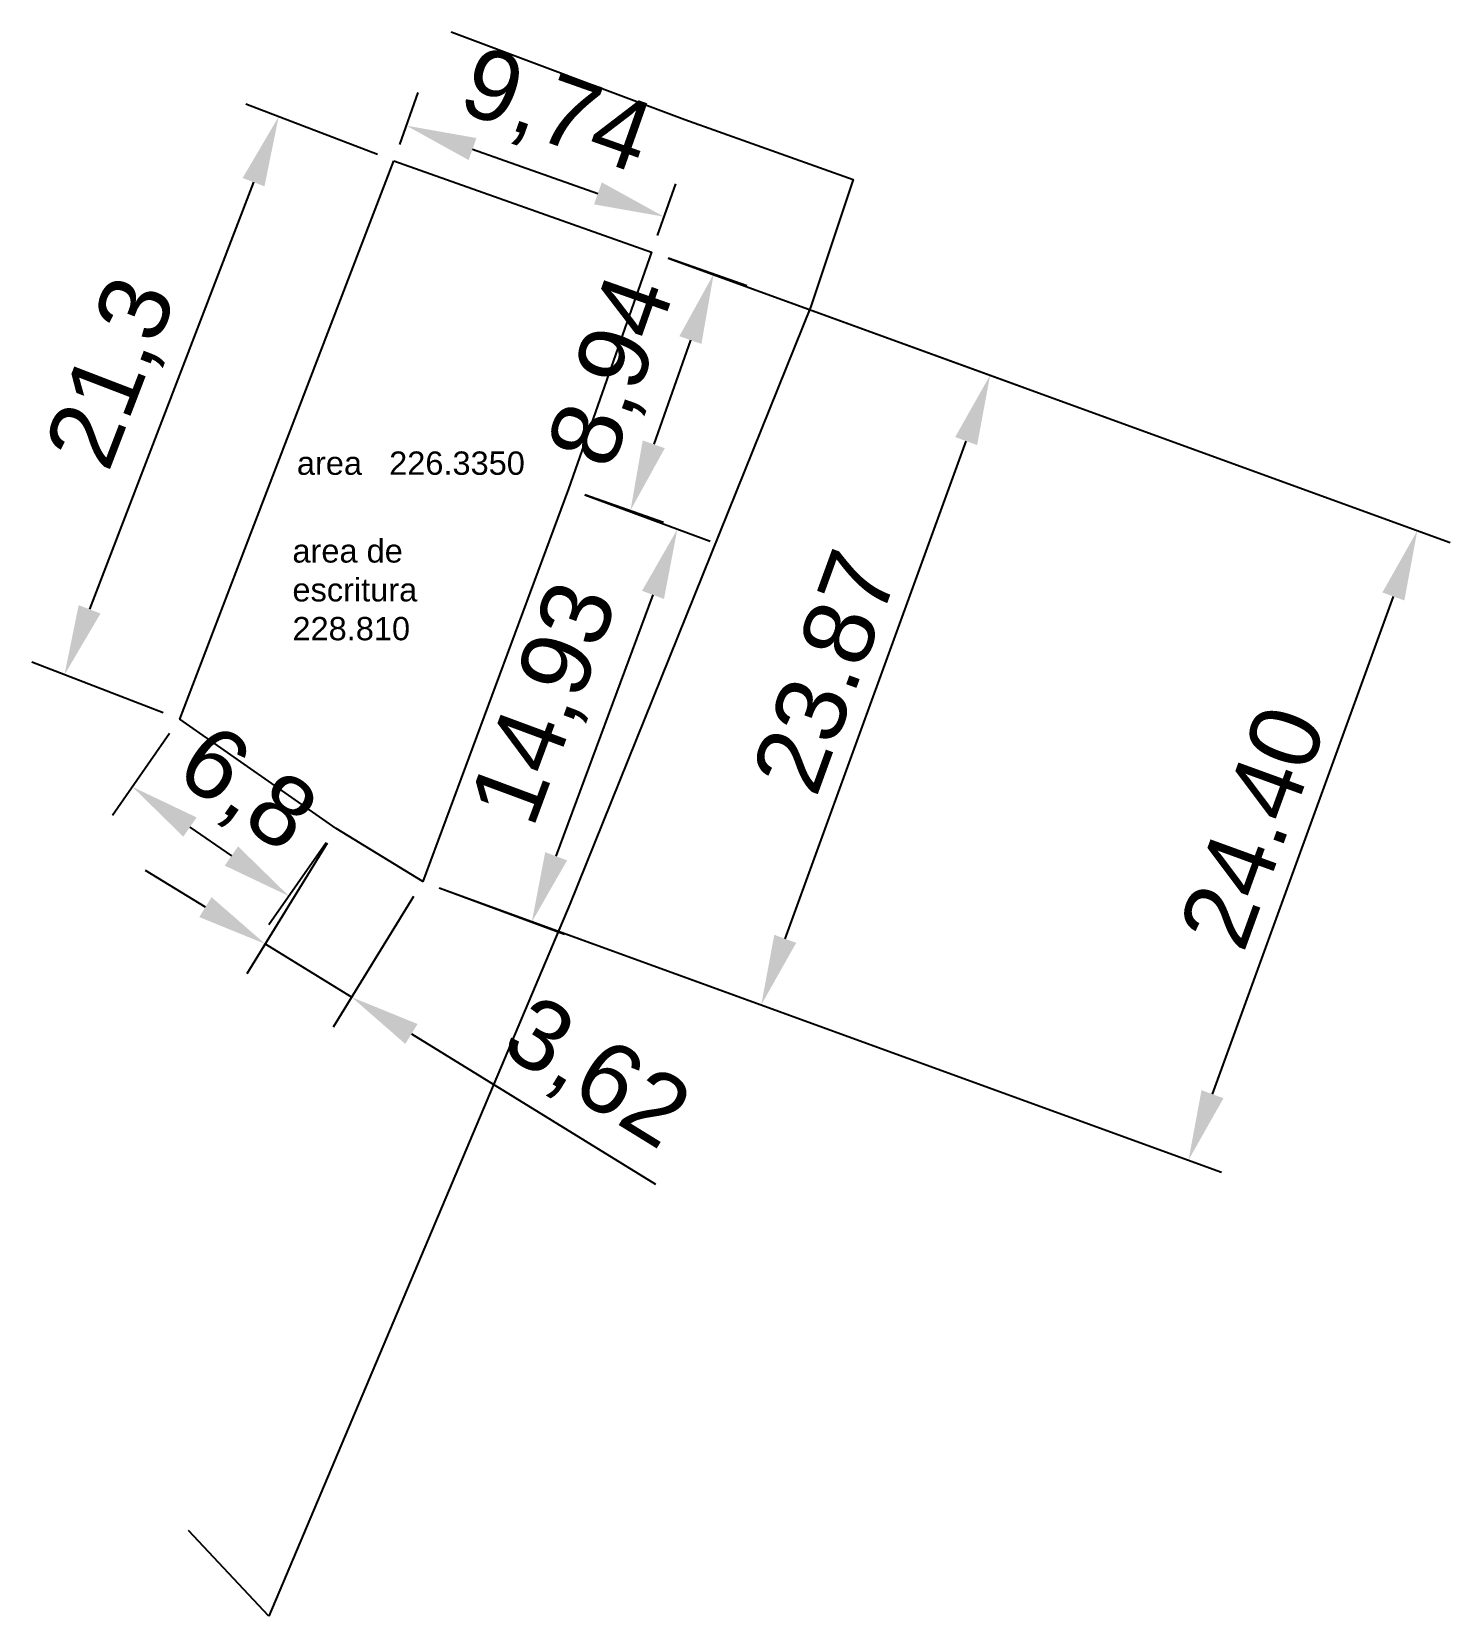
# Model space of a CAD drawing. Header units: millimetres. Extents: x 614598 to 1229256, y 1321023 to 2642127.
# Drawn here: x 614597.7 to 614648.3, y 1321023.1 to 1321079.6 of the extents above; entities outside this region: 1.
import ezdxf

# ---------------------------------------------------------------- set-up
doc = ezdxf.new("R2010")
doc.units = ezdxf.units.MM
doc.styles.get("Standard").update_dxf_attribs({"font": 'arial.ttf'})
doc.dimstyles.new('ISO-25', dxfattribs={"dimtxt": 2.5, "dimasz": 2.5, "dimexe": 1.25, "dimexo": 0.625, "dimtad": 1, "dimtxsty": 'Standard', "dimcen": 2.5, "dimadec": 0, "dimazin": 0, "dimtfac": 1, "dimtmove": 0, "dimatfit": 3, "dimfxl": 1, "dimarcsym": 0})

# ---------------------------------------------------------------- blocks, each defined once
blk = doc.blocks.new('*D2')
at = {"color": 0, "lineweight": -2, "transparency": 16777216}
for p, q in [((614610.865, 1321075.574), (614611.517, 1321077.419)), ((614613.458, 1321075.407), (614617.926, 1321073.829)), ((614620.047, 1321072.329), (614620.699, 1321074.174))]:
    blk.add_line(p, q, dxfattribs=at)
at = {"color": 0, "transparency": 16777216}
for points in [[(614613.597, 1321075.8), (614613.319, 1321075.015), (614611.101, 1321076.241)], [(614618.064, 1321074.221), (614617.787, 1321073.436), (614620.283, 1321072.996)]]:
    blk.add_solid(points, dxfattribs=at)
at = {"layer": 'Defpoints', "color": 0, "transparency": 16777216}
for p in [(614610.657, 1321074.985), (614620.283, 1321072.996), (614619.839, 1321071.74)]:
    blk.add_point(p, dxfattribs=at)
at = {"color": 0, "transparency": 16777216, "insert": (614616.401, 1321076.624), "char_height": 2.5, "attachment_point": 5, "rotation": 340.5361}
blk.add_mtext('9,74', dxfattribs=at)
blk = doc.blocks.new('*D4')
at = {"color": 0, "lineweight": -2, "transparency": 16777216}
for p, q in [((614602.664, 1321054.587), (614600.623, 1321051.661)), ((614603.388, 1321051.256), (614604.866, 1321050.225)), ((614608.242, 1321050.695), (614606.201, 1321047.769))]:
    blk.add_line(p, q, dxfattribs=at)
at = {"color": 0, "transparency": 16777216}
for points in [[(614603.627, 1321051.598), (614603.15, 1321050.914), (614601.338, 1321052.687)], [(614605.104, 1321050.567), (614604.627, 1321049.883), (614606.916, 1321048.795)]]:
    blk.add_solid(points, dxfattribs=at)
at = {"layer": 'Defpoints', "color": 0, "transparency": 16777216}
for p in [(614603.022, 1321055.1), (614608.6, 1321051.208), (614606.916, 1321048.795)]:
    blk.add_point(p, dxfattribs=at)
at = {"color": 0, "transparency": 16777216, "insert": (614605.344, 1321052.485), "char_height": 2.5, "attachment_point": 5, "rotation": 325.0949}
blk.add_mtext('6,8', dxfattribs=at)
blk = doc.blocks.new('*D5')
at = {"color": 0, "lineweight": -2, "transparency": 16777216}
for p, q in [((614608.272, 1321050.676), (614605.412, 1321046.028)), ((614603.938, 1321048.403), (614601.809, 1321049.713)), ((614611.356, 1321048.778), (614608.496, 1321044.13)), ((614606.067, 1321047.093), (614609.151, 1321045.195)), ((614611.28, 1321043.884), (614619.981, 1321038.529))]:
    blk.add_line(p, q, dxfattribs=at)
at = {"color": 0, "transparency": 16777216}
for points in [[(614604.157, 1321048.758), (614603.72, 1321048.048), (614606.067, 1321047.093)], [(614611.499, 1321044.239), (614611.062, 1321043.529), (614609.151, 1321045.195)]]:
    blk.add_solid(points, dxfattribs=at)
at = {"layer": 'Defpoints', "color": 0, "transparency": 16777216}
for p in [(614608.6, 1321051.208), (614611.684, 1321049.31), (614609.151, 1321045.195)]:
    blk.add_point(p, dxfattribs=at)
at = {"color": 0, "transparency": 16777216, "insert": (614617.81, 1321042.363), "char_height": 2.5, "attachment_point": 5, "rotation": 328.3904}
blk.add_mtext('3,62', dxfattribs=at)
blk = doc.blocks.new('*D6')
at = {"color": 0, "lineweight": -2, "transparency": 16777216}
for p, q in [((614610.074, 1321075.209), (614605.383, 1321077.01)), ((614605.654, 1321074.228), (614599.811, 1321059.011)), ((614602.439, 1321055.324), (614597.748, 1321057.125))]:
    blk.add_line(p, q, dxfattribs=at)
at = {"color": 0, "transparency": 16777216}
for points in [[(614605.265, 1321074.377), (614606.043, 1321074.079), (614606.55, 1321076.562)], [(614599.422, 1321059.16), (614600.2, 1321058.862), (614598.915, 1321056.677)]]:
    blk.add_solid(points, dxfattribs=at)
at = {"layer": 'Defpoints', "color": 0, "transparency": 16777216}
for p in [(614610.657, 1321074.985), (614598.915, 1321056.677), (614603.022, 1321055.1)]:
    blk.add_point(p, dxfattribs=at)
at = {"color": 0, "transparency": 16777216, "insert": (614600.746, 1321067.382), "char_height": 2.5, "attachment_point": 5, "rotation": 68.9953}
blk.add_mtext('21,3', dxfattribs=at)
blk = doc.blocks.new('*D8')
at = {"color": 0, "lineweight": -2, "transparency": 16777216}
for p, q in [((614620.429, 1321071.533), (614623.231, 1321070.547)), ((614621.222, 1321068.603), (614619.916, 1321064.889)), ((614617.463, 1321063.102), (614620.265, 1321062.116))]:
    blk.add_line(p, q, dxfattribs=at)
at = {"color": 0, "transparency": 16777216}
for points in [[(614620.829, 1321068.741), (614621.615, 1321068.465), (614622.052, 1321070.962)], [(614619.522, 1321065.027), (614620.309, 1321064.751), (614619.086, 1321062.531)]]:
    blk.add_solid(points, dxfattribs=at)
at = {"layer": 'Defpoints', "color": 0, "transparency": 16777216}
for p in [(614619.839, 1321071.74), (614616.873, 1321063.309), (614619.086, 1321062.531)]:
    blk.add_point(p, dxfattribs=at)
at = {"color": 0, "transparency": 16777216, "insert": (614618.562, 1321067.452), "char_height": 2.5, "attachment_point": 5, "rotation": 70.6183}
blk.add_mtext('8,94', dxfattribs=at)
blk = doc.blocks.new('*D9')
at = {"color": 0, "lineweight": -2, "transparency": 16777216}
for p, q in [((614617.459, 1321063.092), (614621.93, 1321061.434)), ((614616.438, 1321050.214), (614619.889, 1321059.525)), ((614612.27, 1321049.093), (614616.741, 1321047.435))]:
    blk.add_line(p, q, dxfattribs=at)
at = {"color": 0, "transparency": 16777216}
for points in [[(614619.499, 1321059.67), (614620.28, 1321059.38), (614620.758, 1321061.869)], [(614616.047, 1321050.359), (614616.829, 1321050.069), (614615.569, 1321047.87)]]:
    blk.add_solid(points, dxfattribs=at)
at = {"layer": 'Defpoints', "color": 0, "transparency": 16777216}
for p in [(614616.873, 1321063.309), (614620.758, 1321061.869), (614611.684, 1321049.31)]:
    blk.add_point(p, dxfattribs=at)
at = {"color": 0, "transparency": 16777216, "insert": (614616.169, 1321055.609), "char_height": 2.5, "attachment_point": 5, "rotation": 69.6618}
blk.add_mtext('14,93', dxfattribs=at)
blk = doc.blocks.new('*D10')
at = {"color": 0, "lineweight": -2, "transparency": 16777216}
for p, q in [((614620.426, 1321071.526), (614648.302, 1321061.392)), ((614639.826, 1321041.738), (614646.273, 1321059.469)), ((614612.271, 1321049.096), (614640.147, 1321038.962))]:
    blk.add_line(p, q, dxfattribs=at)
at = {"color": 0, "transparency": 16777216}
for points in [[(614645.881, 1321059.612), (614646.664, 1321059.327), (614647.127, 1321061.819)], [(614639.435, 1321041.881), (614640.218, 1321041.596), (614638.972, 1321039.389)]]:
    blk.add_solid(points, dxfattribs=at)
at = {"layer": 'Defpoints', "color": 0, "transparency": 16777216}
for p in [(614619.839, 1321071.74), (614647.127, 1321061.819), (614611.684, 1321049.31)]:
    blk.add_point(p, dxfattribs=at)
at = {"color": 0, "transparency": 16777216, "insert": (614641.263, 1321051.253), "char_height": 2.5, "attachment_point": 5, "rotation": 70.02}
blk.add_mtext('24.40', dxfattribs=at)
blk = doc.blocks.new('*D11')
at = {"color": 0, "lineweight": -2, "transparency": 16777216}
for p, q in [((614620.426, 1321071.526), (614633.077, 1321066.927)), ((614624.602, 1321047.274), (614631.048, 1321065.005)), ((614612.271, 1321049.096), (614624.922, 1321044.497))]:
    blk.add_line(p, q, dxfattribs=at)
at = {"color": 0, "transparency": 16777216}
for points in [[(614630.657, 1321065.147), (614631.44, 1321064.862), (614631.902, 1321067.354)], [(614624.21, 1321047.416), (614624.993, 1321047.131), (614623.747, 1321044.924)]]:
    blk.add_solid(points, dxfattribs=at)
at = {"layer": 'Defpoints', "color": 0, "transparency": 16777216}
for p in [(614619.839, 1321071.74), (614631.902, 1321067.354), (614611.684, 1321049.31)]:
    blk.add_point(p, dxfattribs=at)
at = {"color": 0, "transparency": 16777216, "insert": (614626.037, 1321056.789), "char_height": 2.5, "attachment_point": 5, "rotation": 70.02}
blk.add_mtext('23.87', dxfattribs=at)

msp = doc.modelspace()

# ---------------------------------------------------------------- linework, layer by layer
for points in [[(614612.698, 1321079.588), (614621.021, 1321076.464), (614627.021, 1321074.319), (614625.519, 1321069.796), (614616.929, 1321048.51)], [(614616.929, 1321048.51), (614606.2, 1321023.14)], [(614606.2, 1321023.14), (614603.333, 1321026.192)]]:
    msp.add_lwpolyline(points)
msp.add_lwpolyline([(614610.657, 1321074.985), (614619.839, 1321071.74), (614616.873, 1321063.309), (614611.684, 1321049.31), (614608.6, 1321051.208), (614603.022, 1321055.1), (614605.338, 1321061.153)], close=True)

# ---------------------------------------------------------------- texts
at = {"attachment_point": 1}
for s, insert, char_height, width in [('area   226.3350', (1229244.842, 2642126.893), 1.1001, 11.16969), ('area   226.3350', (614607.199, 1321064.634), 0.83017, 8.42895), ('area de escritura   228.810', (614607.04, 1321061.507), 0.83017, 8.42895)]:
    msp.add_mtext(s, dxfattribs=dict(at, insert=insert, char_height=char_height, width=width))

# ---------------------------------------------------------------- dimensions: what is measured, and where the dimension line sits
for p1, p2, distance, picture, middle in [((614610.657, 1321074.985), (614619.839, 1321071.74), 1.332, '*D2', (614616.401, 1321076.624)), ((614610.657, 1321074.985), (614603.022, 1321055.1), -4.4, '*D6', (614600.746, 1321067.382)), ((614619.839, 1321071.74), (614616.873, 1321063.309), 2.346, '*D8', (614618.562, 1321067.452)), ((614611.684, 1321049.31), (614616.873, 1321063.309), -4.143, '*D9', (614616.169, 1321055.609)), ((614603.022, 1321055.1), (614608.6, 1321051.208), -2.943, '*D4', (614605.344, 1321052.485)), ((614608.6, 1321051.208), (614611.684, 1321049.31), -4.832, '*D5', (614617.81, 1321042.363))]:
    dim = msp.add_aligned_dim(p1=p1, p2=p2, distance=distance, dimstyle='ISO-25')
    dim.commit()
    dim.dimension.update_dxf_attribs({"geometry": picture, "text_midpoint": middle})
at = {"color": 1}
dim = msp.add_aligned_dim(p1=(614611.684, 1321049.31), p2=(614619.839, 1321071.74), distance=-29.036, text='24.40', dimstyle='ISO-25', dxfattribs=at)
dim.commit()
dim.dimension.update_dxf_attribs({"geometry": '*D10', "text_midpoint": (614641.263, 1321051.253)})
dim = msp.add_aligned_dim(p1=(614611.684, 1321049.31), p2=(614619.839, 1321071.74), distance=-12.836, text='23.87', dimstyle='ISO-25')
dim.commit()
dim.dimension.update_dxf_attribs({"geometry": '*D11', "text_midpoint": (614626.037, 1321056.789)})

doc.saveas('drawing.dxf')
